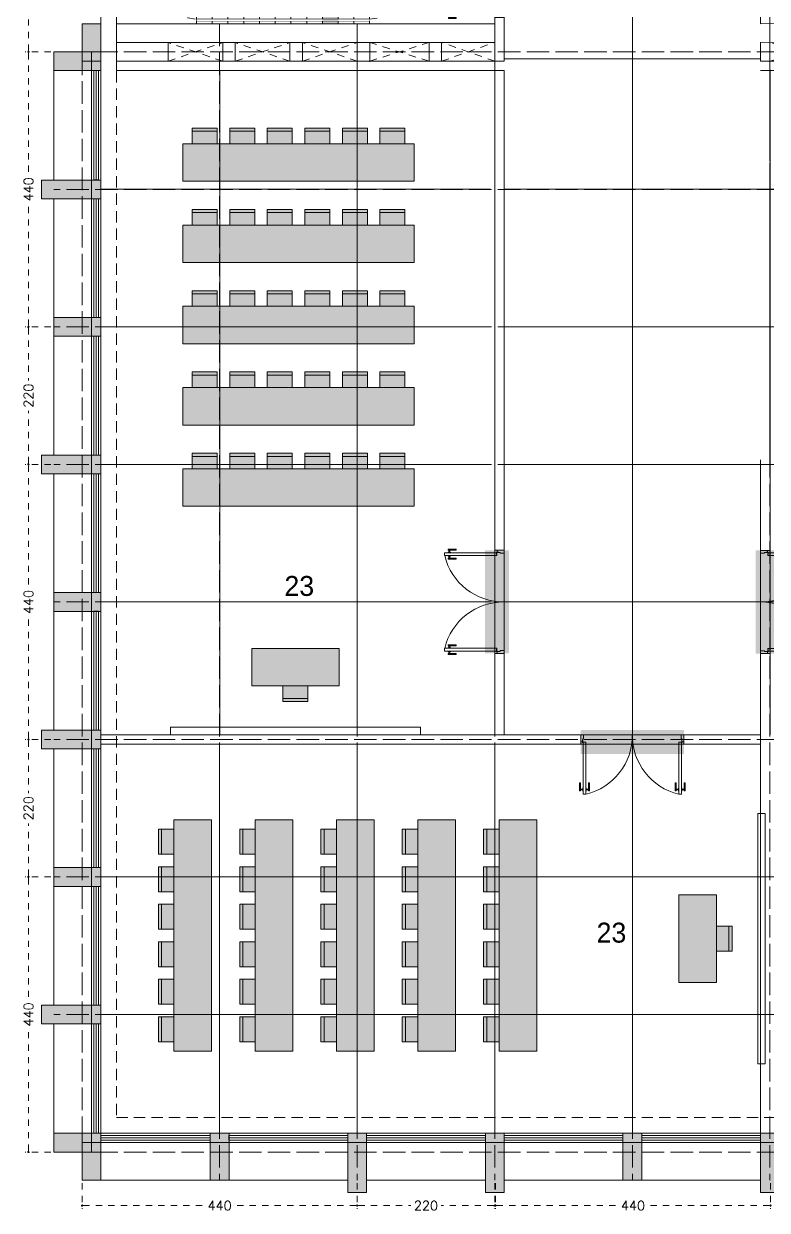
# Model space of a CAD drawing. Header units: metres. Extents: x -175 to 101, y -7 to 93.
# Drawn here: x -115.46 to -103.57, y 3.6 to 22.59 of the extents above; entities that cross this region are included whole.
import ezdxf

# ---------------------------------------------------------------- set-up
doc = ezdxf.new("R2010")
doc.units = ezdxf.units.M
doc.set_wipeout_variables(frame=1)
doc.linetypes.add('ACAD_ISO02W100', pattern=[15, 12, -3])
doc.linetypes.add('ST_PUNTOS2', pattern=[0.03175, 0, -0.03175])
for name, color, linetype, lineweight in [('DG_CARPINTERÍA', 251, 'Continuous', 9), ('DG_MOBILIARIO', 252, 'Continuous', 9), ('DG_MURO', 251, 'Continuous', 0), ('DG_SOMBREADO', 251, 'Continuous', 5), ('DG_TEXTO', 7, 'Continuous', 9), ('DG_VIDRIO', 253, 'Continuous', 9), ('I_BAJANTE', 250, 'Continuous', 9), ('I_ELECTRICIDAD', 32, 'Continuous', 9), ('I_INCENDIO', 12, 'Continuous', 15)]:
    doc.layers.add(name, color=color, linetype=linetype, lineweight=lineweight)
for name, color, linetype, lineweight, transparency in [('DG_COTAS', 250, 'Continuous', 5, 0.4), ('DG_DISCONTINUA', 252, 'ACAD_ISO02W100', 5, 0.6), ('DG_EJES', 253, 'ACAD_ISO02W100', 5, 0.7), ('DG_PROYECTADA', 253, 'ACAD_ISO02W100', 9, 0.4), ('DG_TRANSPARENTE', 251, 'Continuous', 9, 0.8)]:
    doc.layers.add(name, color=color, linetype=linetype, lineweight=lineweight, transparency=transparency)
doc.styles.add('st_Romans', font='romans.shx')
doc.dimstyles.new('st50cm', dxfattribs={"dimscale": 0.5, "dimtxt": 0.4, "dimasz": 0.04, "dimexe": 0.1, "dimexo": 0.1, "dimgap": 0.1, "dimtad": 0, "dimdec": 1, "dimlfac": 100, "dimzin": 9, "dimdsep": 46, "dimtxsty": 'st_Romans', "dimblk": 'STDAVIDCOTA', "dimcen": 0, "dimdle": 0.05, "dimclrd": 33, "dimclre": 33, "dimclrt": 256, "dimazin": 2, "dimtfac": 1, "dimtdec": 1, "dimtofl": 0, "dimtmove": 0, "dimatfit": 3, "dimldrblk": 'DOTBLANK', "dimfxl": 1, "dimtolj": 1, "dimtzin": 1, "dimlwd": 5, "dimlwe": 5, "dimarcsym": 0})

# ---------------------------------------------------------------- blocks, each defined once
blk = doc.blocks.new('SILLA SALON')
at = {"layer": 'DG_TRANSPARENTE', "linetype": 'Continuous', "true_color": 0xffffff, "transparency": 33554687}
h = blk.add_hatch(color=7, dxfattribs=at)
h.dxf.hatch_style = 1
h.paths.add_polyline_path([(-5178.271, 2835.676), (-5178.471, 2835.676), (-5178.471, 2835.276), (-5178.271, 2835.276)])
h.paths.add_polyline_path([(-5178.221, 2835.676), (-5178.271, 2835.676), (-5178.271, 2835.276), (-5178.221, 2835.276)])
at = {"layer": 'DG_MOBILIARIO'}
for p, q in [((-5178.471, 2835.676), (-5178.221, 2835.676)), ((-5178.271, 2835.276), (-5178.271, 2835.676)), ((-5178.221, 2835.676), (-5178.221, 2835.276)), ((-5178.221, 2835.276), (-5178.471, 2835.276))]:
    blk.add_line(p, q, dxfattribs=at)
blk = doc.blocks.new('30 al1')
at = {"layer": 'DG_TRANSPARENTE', "linetype": 'Continuous', "true_color": 0xffffff, "transparency": 33554687}
h = blk.add_hatch(color=7, dxfattribs=at)
h.dxf.hatch_style = 1
h.paths.add_polyline_path([(-5132.276, 2805.971), (-5132.876, 2805.971), (-5132.876, 2802.271), (-5132.276, 2802.271)])
h.paths.add_polyline_path([(-5130.976, 2805.971), (-5131.576, 2805.971), (-5131.576, 2802.271), (-5130.976, 2802.271)])
h.paths.add_polyline_path([(-5129.676, 2805.971), (-5130.276, 2805.971), (-5130.276, 2802.271), (-5129.676, 2802.271)])
h.paths.add_polyline_path([(-5128.376, 2805.971), (-5128.976, 2805.971), (-5128.976, 2802.271), (-5128.376, 2802.271)])
h.paths.add_polyline_path([(-5127.076, 2805.971), (-5127.676, 2805.971), (-5127.676, 2802.271), (-5127.076, 2802.271)])
h.paths.add_polyline_path([(-5124.202, 2804.771), (-5124.802, 2804.771), (-5124.802, 2803.371), (-5124.202, 2803.371)])
at = {"layer": 'DG_MOBILIARIO'}
for points in [[(-5132.276, 2805.971), (-5132.876, 2805.971), (-5132.876, 2802.271), (-5132.276, 2802.271)], [(-5130.976, 2805.971), (-5131.576, 2805.971), (-5131.576, 2802.271), (-5130.976, 2802.271)], [(-5129.676, 2805.971), (-5130.276, 2805.971), (-5130.276, 2802.271), (-5129.676, 2802.271)], [(-5128.376, 2805.971), (-5128.976, 2805.971), (-5128.976, 2802.271), (-5128.376, 2802.271)], [(-5127.076, 2805.971), (-5127.676, 2805.971), (-5127.676, 2802.271), (-5127.076, 2802.271)], [(-5123.421, 2806.071), (-5123.541, 2806.071), (-5123.541, 2802.071), (-5123.421, 2802.071)], [(-5124.802, 2803.371), (-5124.202, 2803.371), (-5124.202, 2804.771), (-5124.802, 2804.771)]]:
    blk.add_lwpolyline(points, close=True, dxfattribs=at)
at = {"layer": 'DG_MOBILIARIO', "rotation": 180}
for p in [(-10311.346, 5641.097), (-10310.046, 5641.097), (-10308.746, 5641.097), (-10307.446, 5641.097), (-10306.146, 5641.097), (-10311.346, 5640.497), (-10310.046, 5640.497), (-10308.746, 5640.497), (-10307.446, 5640.497), (-10306.146, 5640.497), (-10311.346, 5639.897), (-10310.046, 5639.897), (-10308.746, 5639.897), (-10307.446, 5639.897), (-10306.146, 5639.897), (-10311.346, 5639.297), (-10310.046, 5639.297), (-10308.746, 5639.297), (-10307.446, 5639.297), (-10306.146, 5639.297), (-10311.346, 5638.697), (-10310.046, 5638.697), (-10308.746, 5638.697), (-10307.446, 5638.697), (-10306.146, 5638.697), (-10311.346, 5638.097), (-10310.046, 5638.097), (-10308.746, 5638.097), (-10307.446, 5638.097), (-10306.146, 5638.097)]:
    blk.add_blockref('SILLA SALON', p, dxfattribs=at)
at = {"layer": 'DG_MOBILIARIO'}
blk.add_blockref('SILLA SALON', (54.269, -31.406), dxfattribs=at)
blk = doc.blocks.new('PILAR MARILDITA')
at = {"layer": 'DG_SOMBREADO', "transparency": 33554687}
h = blk.add_hatch(color=252, dxfattribs=at)
h.dxf.hatch_style = 1
h.paths.add_polyline_path([(-4788.306, 2918.811), (-4788.306, 2918.511), (-4789.106, 2918.511), (-4789.106, 2918.811)])
at = {"layer": 'DG_MURO'}
blk.add_lwpolyline([(-4788.306, 2918.511), (-4788.306, 2918.811), (-4789.106, 2918.811), (-4789.106, 2918.511)], close=True, dxfattribs=at)
blk = doc.blocks.new('PILARN UEVO')
at = {"layer": 'DG_SOMBREADO', "transparency": 33554534}
h = blk.add_hatch(color=252, dxfattribs=at)
h.dxf.hatch_style = 1
h.paths.add_polyline_path([(-5353.299, 2897.9), (-5353.599, 2897.9), (-5353.599, 2897.75), (-5353.299, 2897.75)])
at = {"layer": 'DG_MURO'}
blk.add_lwpolyline([(-5353.599, 2897.75), (-5353.299, 2897.75), (-5353.299, 2897.9), (-5353.599, 2897.9)], close=True, dxfattribs=at)
at = {"layer": 'DG_CARPINTERÍA', "linetype": 'Continuous', "rotation": 270}
blk.add_blockref('PILAR MARILDITA', (-8272.11, -1891.356), dxfattribs=at)
blk = doc.blocks.new('ejes marildita')
at = {"layer": 'DG_EJES', "ltscale": 0.03}
for p, q in [((-4563.893, 2991.528), (-4563.893, 2973.028)), ((-4559.493, 2991.528), (-4559.493, 2973.028)), ((-4557.293, 2991.528), (-4557.293, 2973.028)), ((-4552.893, 2991.528), (-4552.893, 2973.028)), ((-4550.693, 2991.528), (-4550.693, 2973.028)), ((-4546.293, 2991.528), (-4546.293, 2973.028)), ((-4545.843, 2991.078), (-4564.343, 2991.078)), ((-4545.843, 2986.678), (-4564.343, 2986.678)), ((-4545.843, 2984.478), (-4564.343, 2984.478)), ((-4545.843, 2980.078), (-4564.343, 2980.078)), ((-4545.843, 2977.878), (-4564.343, 2977.878)), ((-4545.843, 2973.478), (-4564.343, 2973.478))]:
    blk.add_line(p, q, dxfattribs=at)
at = {"layer": 'DG_EJES', "ltscale": 0.03, "transparency": 33554483}
for p, q in [((-4561.693, 2991.528), (-4561.693, 2973.028)), ((-4555.093, 2991.528), (-4555.093, 2973.028)), ((-4548.493, 2991.528), (-4548.493, 2973.028)), ((-4545.843, 2988.878), (-4564.343, 2988.878)), ((-4545.843, 2982.278), (-4564.343, 2982.278)), ((-4545.843, 2975.678), (-4564.343, 2975.678))]:
    blk.add_line(p, q, dxfattribs=at)
at = {"layer": 'DG_MURO', "xscale": -1, "rotation": 270}
for p in [(-7461.494, 8342.327), (-7461.494, 8337.927), (-7461.494, 8333.527), (-7461.494, 8329.127)]:
    blk.add_blockref('PILARN UEVO', p, dxfattribs=at)
at = {"layer": 'DG_MURO'}
for p, rotation in [((-1648.693, 8342.327), 90), ((-1648.693, 8337.927), 90), ((-1648.693, 8333.527), 90), ((-1648.693, 8329.127), 90), ((793.956, 75.878), 359.999999999846), ((796.156, 75.878), 359.999999999846), ((800.556, 75.878), 359.999999999846), ((802.756, 75.878), 359.999999999846)]:
    blk.add_blockref('PILARN UEVO', p, dxfattribs=dict(at, rotation=rotation))
blk = doc.blocks.new('PILAR FALSO')
at = {"layer": 'DG_SOMBREADO', "transparency": 33554534}
h = blk.add_hatch(color=252, dxfattribs=at)
h.dxf.hatch_style = 1
h.paths.add_polyline_path([(-5319.966, 2906.44), (-5320.116, 2906.44), (-5320.116, 2906.14), (-5319.966, 2906.14)])
at = {"layer": 'DG_SOMBREADO', "transparency": 33554610}
h = blk.add_hatch(color=252, dxfattribs=at)
h.dxf.hatch_style = 1
h.paths.add_polyline_path([(-5319.366, 2906.14), (-5319.366, 2906.44), (-5319.966, 2906.44), (-5319.966, 2906.14)])
at = {"layer": 'DG_MURO'}
for points in [[(-5319.966, 2906.44), (-5319.966, 2906.14), (-5320.116, 2906.14), (-5320.116, 2906.44)], [(-5319.366, 2906.44), (-5319.366, 2906.14), (-5319.966, 2906.14), (-5319.966, 2906.44)]]:
    blk.add_lwpolyline(points, close=True, dxfattribs=at)
blk = doc.blocks.new('vent marildita')
at = {"layer": 'DG_SOMBREADO'}
blk.add_line((-4564.343, 2986.828), (-4564.343, 2988.728), dxfattribs=at)
blk.add_lwpolyline([(-4563.631, 2986.828), (-4563.631, 2988.728), (-4563.706, 2988.728), (-4563.706, 2986.828)], close=True, dxfattribs=at)
at = {"layer": 'DG_TRANSPARENTE'}
for p, q in [((-4563.743, 2988.728), (-4563.743, 2986.828)), ((-4563.593, 2986.828), (-4563.593, 2988.728))]:
    blk.add_line(p, q, dxfattribs=at)
at = {"layer": 'DG_VIDRIO'}
blk.add_line((-4563.668, 2986.828), (-4563.668, 2988.728), dxfattribs=at)
blk = doc.blocks.new('ven1 marildita')
at = {"layer": 'DG_SOMBREADO'}
blk.add_line((-4566.098, 2973.778), (-4566.098, 2975.528), dxfattribs=at)
blk.add_lwpolyline([(-4565.385, 2973.778), (-4565.385, 2975.528), (-4565.46, 2975.528), (-4565.46, 2973.778)], close=True, dxfattribs=at)
at = {"layer": 'DG_TRANSPARENTE'}
for p, q in [((-4565.498, 2975.528), (-4565.498, 2973.778)), ((-4565.348, 2973.778), (-4565.348, 2975.528))]:
    blk.add_line(p, q, dxfattribs=at)
at = {"layer": 'DG_VIDRIO'}
blk.add_line((-4565.423, 2973.778), (-4565.423, 2975.528), dxfattribs=at)
blk = doc.blocks.new('PUERTA DOBLE')
at = {"layer": 'DG_SOMBREADO', "true_color": 0xffffff, "transparency": 33554687}
h = blk.add_hatch(color=7, dxfattribs=at)
h.dxf.hatch_style = 1
h.paths.add_polyline_path([(-5174.482, 2829.768), (-5174.482, 2828.118), (-5174.097, 2828.118), (-5174.097, 2829.768)])
at = {"layer": 'DG_MOBILIARIO'}
for p, q in [((-5175.058, 2829.735), (-5175.058, 2829.771)), ((-5175.058, 2829.68), (-5175.058, 2829.644)), ((-5175.043, 2829.735), (-5175.043, 2829.771)), ((-5175.043, 2829.68), (-5175.043, 2829.644)), ((-5174.175, 2829.768), (-5174.325, 2829.768)), ((-5175.058, 2828.206), (-5175.058, 2828.242)), ((-5175.058, 2828.151), (-5175.058, 2828.115)), ((-5175.043, 2828.206), (-5175.043, 2828.242)), ((-5175.043, 2828.151), (-5175.043, 2828.115)), ((-5174.175, 2828.118), (-5174.325, 2828.118))]:
    blk.add_line(p, q, dxfattribs=at)
for points in [[(-5175.128, 2829.73), (-5175.128, 2829.685), (-5174.293, 2829.685), (-5174.293, 2829.73)], [(-5175.076, 2829.73), (-5175.026, 2829.73), (-5175.026, 2829.735), (-5175.076, 2829.735)], [(-5175.076, 2829.685), (-5175.026, 2829.685), (-5175.026, 2829.68), (-5175.076, 2829.68)], [(-5175.07, 2829.771), (-5174.943, 2829.771), (-5174.943, 2829.786), (-5175.07, 2829.786)], [(-5174.293, 2829.7), (-5174.293, 2829.73), (-5174.295, 2829.73), (-5174.295, 2829.7)], [(-5174.241, 2829.735), (-5174.288, 2829.735), (-5174.288, 2829.768), (-5174.175, 2829.768), (-5174.175, 2829.723), (-5174.241, 2829.723)], [(-5174.288, 2829.737), (-5174.258, 2829.737), (-5174.258, 2829.735), (-5174.288, 2829.735)], [(-5175.07, 2829.644), (-5174.943, 2829.644), (-5174.943, 2829.629), (-5175.07, 2829.629)], [(-5175.128, 2828.156), (-5175.128, 2828.201), (-5174.293, 2828.201), (-5174.293, 2828.156)], [(-5175.076, 2828.201), (-5175.026, 2828.201), (-5175.026, 2828.206), (-5175.076, 2828.206)], [(-5175.076, 2828.156), (-5175.026, 2828.156), (-5175.026, 2828.151), (-5175.076, 2828.151)], [(-5175.07, 2828.242), (-5174.943, 2828.242), (-5174.943, 2828.257), (-5175.07, 2828.257)], [(-5174.293, 2828.186), (-5174.293, 2828.156), (-5174.295, 2828.156), (-5174.295, 2828.186)], [(-5174.241, 2828.151), (-5174.288, 2828.151), (-5174.288, 2828.118), (-5174.175, 2828.118), (-5174.175, 2828.163), (-5174.241, 2828.163)], [(-5174.288, 2828.149), (-5174.258, 2828.149), (-5174.258, 2828.151), (-5174.288, 2828.151)], [(-5175.07, 2828.115), (-5174.943, 2828.115), (-5174.943, 2828.1), (-5175.07, 2828.1)]]:
    blk.add_lwpolyline(points, close=True, dxfattribs=at)
for centre in [(-5174.292, 2829.734), (-5174.292, 2828.152)]:
    blk.add_circle(centre, 0.006, dxfattribs=at)
for centre, start, end in [((-5174.186, 2829.909), 193.4102, 270.6493), ((-5174.186, 2827.976), 89.3507, 166.5898)]:
    blk.add_arc(centre, 0.966, start, end, dxfattribs=at)
blk = doc.blocks.new('STDAVIDCOTA')
at = {"color": 7}
blk.add_circle((0, 0), 0.5, dxfattribs=at)
blk = doc.blocks.new('*D192')
at = {"layer": 'Defpoints', "color": 0, "linetype": 'Continuous', "transparency": 16777216}
for p in [(-4970.831, 2820.882), (-4970.424, 2820.882), (-4970.424, 2816.592)]:
    blk.add_point(p, dxfattribs=at)
at = {"layer": 'DG_COTAS', "color": 33, "linetype": 'ST_PUNTOS2', "lineweight": 5, "transparency": 16777216}
for p, q in [((-4970.474, 2820.882), (-4970.881, 2820.882)), ((-4970.831, 2820.862), (-4970.831, 2818.98)), ((-4970.831, 2816.612), (-4970.831, 2818.494)), ((-4970.474, 2816.592), (-4970.881, 2816.592))]:
    blk.add_line(p, q, dxfattribs=at)
at = {"layer": 'DG_COTAS', "color": 33, "linetype": 'Continuous', "lineweight": 5, "transparency": 16777216, "xscale": 0.02, "yscale": 0.02, "zscale": 0.02}
for p, rotation in [((-4970.831, 2820.882), 90), ((-4970.831, 2816.592), 270)]:
    blk.add_blockref('STDAVIDCOTA', p, dxfattribs=dict(at, rotation=rotation))
at = {"layer": 'DG_COTAS', "linetype": 'Continuous', "transparency": 16777216, "insert": (-4970.831, 2818.737), "char_height": 0.15, "attachment_point": 5, "rotation": 90, "style": 'st_Romans'}
blk.add_mtext('\\A1;430', dxfattribs=at)
blk = doc.blocks.new('_DotBlank')
at = {"color": 0, "lineweight": -2}
blk.add_line((-0.5, 0), (-1, 0), dxfattribs=at)
blk.add_circle((0, 0), 0.5, dxfattribs=at)
blk = doc.blocks.new('*D193')
at = {"layer": 'Defpoints', "color": 0, "linetype": 'Continuous', "transparency": 16777216}
for p in [(-4970.831, 2803.392), (-4970.424, 2803.392), (-4970.424, 2798.992)]:
    blk.add_point(p, dxfattribs=at)
at = {"layer": 'DG_COTAS', "color": 33, "linetype": 'ST_PUNTOS2', "lineweight": 5, "transparency": 16777216}
for p, q in [((-4970.474, 2803.392), (-4970.881, 2803.392)), ((-4970.831, 2803.372), (-4970.831, 2801.435)), ((-4970.831, 2799.012), (-4970.831, 2800.949)), ((-4970.474, 2798.992), (-4970.881, 2798.992))]:
    blk.add_line(p, q, dxfattribs=at)
at = {"layer": 'DG_COTAS', "color": 33, "linetype": 'Continuous', "lineweight": 5, "transparency": 16777216, "xscale": 0.02, "yscale": 0.02, "zscale": 0.02}
for p, rotation in [((-4970.831, 2803.392), 90), ((-4970.831, 2798.992), 270)]:
    blk.add_blockref('STDAVIDCOTA', p, dxfattribs=dict(at, rotation=rotation))
at = {"layer": 'DG_COTAS', "linetype": 'Continuous', "transparency": 16777216, "insert": (-4970.831, 2801.192), "char_height": 0.15, "attachment_point": 5, "rotation": 90, "style": 'st_Romans'}
blk.add_mtext('\\A1;440', dxfattribs=at)
blk = doc.blocks.new('*D194')
at = {"layer": 'Defpoints', "color": 0, "linetype": 'Continuous', "transparency": 16777216}
for p in [(-4970.831, 2805.592), (-4970.424, 2805.592), (-4970.424, 2803.392)]:
    blk.add_point(p, dxfattribs=at)
at = {"layer": 'DG_COTAS', "color": 33, "linetype": 'ST_PUNTOS2', "lineweight": 5, "transparency": 16777216}
for p, q in [((-4970.474, 2805.592), (-4970.881, 2805.592)), ((-4970.831, 2805.572), (-4970.831, 2804.735)), ((-4970.831, 2803.412), (-4970.831, 2804.249)), ((-4970.474, 2803.392), (-4970.881, 2803.392))]:
    blk.add_line(p, q, dxfattribs=at)
at = {"layer": 'DG_COTAS', "color": 33, "linetype": 'Continuous', "lineweight": 5, "transparency": 16777216, "xscale": 0.02, "yscale": 0.02, "zscale": 0.02}
for p, rotation in [((-4970.831, 2805.592), 90), ((-4970.831, 2803.392), 270)]:
    blk.add_blockref('STDAVIDCOTA', p, dxfattribs=dict(at, rotation=rotation))
at = {"layer": 'DG_COTAS', "linetype": 'Continuous', "transparency": 16777216, "insert": (-4970.831, 2804.492), "char_height": 0.15, "attachment_point": 5, "rotation": 90, "style": 'st_Romans'}
blk.add_mtext('\\A1;220', dxfattribs=at)
blk = doc.blocks.new('*D195')
at = {"layer": 'Defpoints', "color": 0, "linetype": 'Continuous', "transparency": 16777216}
for p in [(-4970.831, 2809.992), (-4970.424, 2809.992), (-4970.424, 2805.592)]:
    blk.add_point(p, dxfattribs=at)
at = {"layer": 'DG_COTAS', "color": 33, "linetype": 'ST_PUNTOS2', "lineweight": 5, "transparency": 16777216}
for p, q in [((-4970.474, 2809.992), (-4970.881, 2809.992)), ((-4970.831, 2809.972), (-4970.831, 2808.035)), ((-4970.831, 2805.612), (-4970.831, 2807.549)), ((-4970.474, 2805.592), (-4970.881, 2805.592))]:
    blk.add_line(p, q, dxfattribs=at)
at = {"layer": 'DG_COTAS', "color": 33, "linetype": 'Continuous', "lineweight": 5, "transparency": 16777216, "xscale": 0.02, "yscale": 0.02, "zscale": 0.02}
for p, rotation in [((-4970.831, 2809.992), 90), ((-4970.831, 2805.592), 270)]:
    blk.add_blockref('STDAVIDCOTA', p, dxfattribs=dict(at, rotation=rotation))
at = {"layer": 'DG_COTAS', "linetype": 'Continuous', "transparency": 16777216, "insert": (-4970.831, 2807.792), "char_height": 0.15, "attachment_point": 5, "rotation": 90, "style": 'st_Romans'}
blk.add_mtext('\\A1;440', dxfattribs=at)
blk = doc.blocks.new('*D196')
at = {"layer": 'Defpoints', "color": 0, "linetype": 'Continuous', "transparency": 16777216}
for p in [(-4970.831, 2812.192), (-4970.424, 2812.192), (-4970.424, 2809.992)]:
    blk.add_point(p, dxfattribs=at)
at = {"layer": 'DG_COTAS', "color": 33, "linetype": 'ST_PUNTOS2', "lineweight": 5, "transparency": 16777216}
for p, q in [((-4970.474, 2812.192), (-4970.881, 2812.192)), ((-4970.831, 2812.172), (-4970.831, 2811.335)), ((-4970.831, 2810.012), (-4970.831, 2810.849)), ((-4970.474, 2809.992), (-4970.881, 2809.992))]:
    blk.add_line(p, q, dxfattribs=at)
at = {"layer": 'DG_COTAS', "color": 33, "linetype": 'Continuous', "lineweight": 5, "transparency": 16777216, "xscale": 0.02, "yscale": 0.02, "zscale": 0.02}
for p, rotation in [((-4970.831, 2812.192), 90), ((-4970.831, 2809.992), 270)]:
    blk.add_blockref('STDAVIDCOTA', p, dxfattribs=dict(at, rotation=rotation))
at = {"layer": 'DG_COTAS', "linetype": 'Continuous', "transparency": 16777216, "insert": (-4970.831, 2811.092), "char_height": 0.15, "attachment_point": 5, "rotation": 90, "style": 'st_Romans'}
blk.add_mtext('\\A1;220', dxfattribs=at)
blk = doc.blocks.new('*D197')
at = {"layer": 'Defpoints', "color": 0, "linetype": 'Continuous', "transparency": 16777216}
for p in [(-4970.831, 2816.592), (-4970.424, 2816.592), (-4970.424, 2812.192)]:
    blk.add_point(p, dxfattribs=at)
at = {"layer": 'DG_COTAS', "color": 33, "linetype": 'ST_PUNTOS2', "lineweight": 5, "transparency": 16777216}
for p, q in [((-4970.474, 2816.592), (-4970.881, 2816.592)), ((-4970.831, 2816.572), (-4970.831, 2814.635)), ((-4970.831, 2812.212), (-4970.831, 2814.149)), ((-4970.474, 2812.192), (-4970.881, 2812.192))]:
    blk.add_line(p, q, dxfattribs=at)
at = {"layer": 'DG_COTAS', "color": 33, "linetype": 'Continuous', "lineweight": 5, "transparency": 16777216, "xscale": 0.02, "yscale": 0.02, "zscale": 0.02}
for p, rotation in [((-4970.831, 2816.592), 90), ((-4970.831, 2812.192), 270)]:
    blk.add_blockref('STDAVIDCOTA', p, dxfattribs=dict(at, rotation=rotation))
at = {"layer": 'DG_COTAS', "linetype": 'Continuous', "transparency": 16777216, "insert": (-4970.831, 2814.392), "char_height": 0.15, "attachment_point": 5, "rotation": 90, "style": 'st_Romans'}
blk.add_mtext('\\A1;440', dxfattribs=at)
blk = doc.blocks.new('*D201')
at = {"layer": 'Defpoints', "color": 0, "linetype": 'Continuous', "transparency": 16777216}
for p in [(-4969.974, 2798.542), (-4965.574, 2798.542), (-4965.574, 2798.135)]:
    blk.add_point(p, dxfattribs=at)
at = {"layer": 'DG_COTAS', "color": 33, "linetype": 'ST_PUNTOS2', "lineweight": 5, "transparency": 16777216}
for p, q in [((-4969.974, 2798.492), (-4969.974, 2798.085)), ((-4965.574, 2798.492), (-4965.574, 2798.085)), ((-4969.954, 2798.135), (-4968.017, 2798.135)), ((-4965.594, 2798.135), (-4967.531, 2798.135))]:
    blk.add_line(p, q, dxfattribs=at)
at = {"layer": 'DG_COTAS', "color": 33, "linetype": 'Continuous', "lineweight": 5, "transparency": 16777216, "xscale": 0.02, "yscale": 0.02, "zscale": 0.02, "rotation": 180}
blk.add_blockref('STDAVIDCOTA', (-4969.974, 2798.135), dxfattribs=at)
at = {"layer": 'DG_COTAS', "color": 33, "linetype": 'Continuous', "lineweight": 5, "transparency": 16777216, "xscale": 0.02, "yscale": 0.02, "zscale": 0.02}
blk.add_blockref('STDAVIDCOTA', (-4965.574, 2798.135), dxfattribs=at)
at = {"layer": 'DG_COTAS', "linetype": 'Continuous', "transparency": 16777216, "insert": (-4967.774, 2798.135), "char_height": 0.15, "attachment_point": 5, "style": 'st_Romans'}
blk.add_mtext('\\A1;440', dxfattribs=at)
blk = doc.blocks.new('*D202')
at = {"layer": 'Defpoints', "color": 0, "linetype": 'Continuous', "transparency": 16777216}
for p in [(-4965.574, 2798.542), (-4963.374, 2798.542), (-4963.374, 2798.135)]:
    blk.add_point(p, dxfattribs=at)
at = {"layer": 'DG_COTAS', "color": 33, "linetype": 'ST_PUNTOS2', "lineweight": 5, "transparency": 16777216}
for p, q in [((-4965.574, 2798.492), (-4965.574, 2798.085)), ((-4963.374, 2798.492), (-4963.374, 2798.085)), ((-4965.554, 2798.135), (-4964.717, 2798.135)), ((-4963.394, 2798.135), (-4964.231, 2798.135))]:
    blk.add_line(p, q, dxfattribs=at)
at = {"layer": 'DG_COTAS', "color": 33, "linetype": 'Continuous', "lineweight": 5, "transparency": 16777216, "xscale": 0.02, "yscale": 0.02, "zscale": 0.02, "rotation": 180}
blk.add_blockref('STDAVIDCOTA', (-4965.574, 2798.135), dxfattribs=at)
at = {"layer": 'DG_COTAS', "color": 33, "linetype": 'Continuous', "lineweight": 5, "transparency": 16777216, "xscale": 0.02, "yscale": 0.02, "zscale": 0.02}
blk.add_blockref('STDAVIDCOTA', (-4963.374, 2798.135), dxfattribs=at)
at = {"layer": 'DG_COTAS', "linetype": 'Continuous', "transparency": 16777216, "insert": (-4964.474, 2798.135), "char_height": 0.15, "attachment_point": 5, "style": 'st_Romans'}
blk.add_mtext('\\A1;220', dxfattribs=at)
blk = doc.blocks.new('*D200')
at = {"layer": 'Defpoints', "color": 0, "linetype": 'Continuous', "transparency": 16777216}
for p in [(-4963.364, 2798.542), (-4958.964, 2798.542), (-4958.964, 2798.135)]:
    blk.add_point(p, dxfattribs=at)
at = {"layer": 'DG_COTAS', "color": 33, "linetype": 'ST_PUNTOS2', "lineweight": 5, "transparency": 16777216}
for p, q in [((-4963.364, 2798.492), (-4963.364, 2798.085)), ((-4958.964, 2798.492), (-4958.964, 2798.085)), ((-4963.344, 2798.135), (-4961.407, 2798.135)), ((-4958.984, 2798.135), (-4960.921, 2798.135))]:
    blk.add_line(p, q, dxfattribs=at)
at = {"layer": 'DG_COTAS', "color": 33, "linetype": 'Continuous', "lineweight": 5, "transparency": 16777216, "xscale": 0.02, "yscale": 0.02, "zscale": 0.02, "rotation": 180}
blk.add_blockref('STDAVIDCOTA', (-4963.364, 2798.135), dxfattribs=at)
at = {"layer": 'DG_COTAS', "color": 33, "linetype": 'Continuous', "lineweight": 5, "transparency": 16777216, "xscale": 0.02, "yscale": 0.02, "zscale": 0.02}
blk.add_blockref('STDAVIDCOTA', (-4958.964, 2798.135), dxfattribs=at)
at = {"layer": 'DG_COTAS', "linetype": 'Continuous', "transparency": 16777216, "insert": (-4961.164, 2798.135), "char_height": 0.15, "attachment_point": 5, "style": 'st_Romans'}
blk.add_mtext('\\A1;440', dxfattribs=at)
blk = doc.blocks.new('PUERTA')
at = {"layer": 'DG_SOMBREADO', "true_color": 0xffffff, "transparency": 33554687}
h = blk.add_hatch(color=7, dxfattribs=at)
h.dxf.hatch_style = 1
h.paths.add_polyline_path([(-771.302, 2180.363), (-772.202, 2180.363), (-772.202, 2180.189), (-771.302, 2180.189)])
at = {"layer": 'DG_CARPINTERÍA', "linetype": 'Continuous', "transparency": 33554508}
blk.add_line((-772.202, 2180.314), (-771.302, 2180.314), dxfattribs=at)
at = {"layer": 'DG_MOBILIARIO'}
for p, q in [((-772.169, 2181.082), (-772.205, 2181.082)), ((-772.169, 2181.067), (-772.205, 2181.067)), ((-772.114, 2181.082), (-772.078, 2181.082)), ((-772.114, 2181.067), (-772.078, 2181.067)), ((-772.202, 2180.202), (-772.202, 2180.352)), ((-771.302, 2180.202), (-771.302, 2180.352))]:
    blk.add_line(p, q, dxfattribs=at)
for points in [[(-772.205, 2181.094), (-772.205, 2180.967), (-772.22, 2180.967), (-772.22, 2181.094)], [(-772.164, 2181.1), (-772.164, 2181.05), (-772.169, 2181.05), (-772.169, 2181.1)], [(-772.164, 2181.152), (-772.119, 2181.152), (-772.119, 2180.32), (-772.164, 2180.32)], [(-772.119, 2181.1), (-772.119, 2181.05), (-772.114, 2181.05), (-772.114, 2181.1)], [(-772.078, 2181.094), (-772.078, 2180.967), (-772.063, 2180.967), (-772.063, 2181.094)], [(-772.169, 2180.267), (-772.169, 2180.314), (-772.202, 2180.314), (-772.202, 2180.202), (-772.157, 2180.202), (-772.157, 2180.267)], [(-772.171, 2180.314), (-772.171, 2180.284), (-772.169, 2180.284), (-772.169, 2180.314)], [(-772.134, 2180.32), (-772.164, 2180.32), (-772.164, 2180.322), (-772.134, 2180.322)], [(-771.335, 2180.267), (-771.335, 2180.314), (-771.302, 2180.314), (-771.302, 2180.202), (-771.347, 2180.202), (-771.347, 2180.267)]]:
    blk.add_lwpolyline(points, close=True, dxfattribs=at)
blk.add_circle((-772.168, 2180.319), 0.006, dxfattribs=at)
blk.add_arc((-772.168, 2180.319), 0.833, 359.7006, 86.6034, dxfattribs=at)
blk = doc.blocks.new('alumbrado emerg')
at = {"layer": 'I_INCENDIO', "linetype": 'Continuous'}
blk.add_line((-4485.865, 2768.52), (-4483.804, 2769.542), dxfattribs=at)
blk.add_lwpolyline([(-4485.865, 2769.542), (-4483.804, 2769.542), (-4483.804, 2768.52), (-4485.865, 2768.52)], close=True, dxfattribs=at)
blk = doc.blocks.new('lum 1')
at = {"layer": 'I_ELECTRICIDAD'}
for p, q in [((1951.407, 1556.534), (1951.557, 1556.684)), ((1951.557, 1556.534), (1951.407, 1556.684))]:
    blk.add_line(p, q, dxfattribs=at)
blk.add_lwpolyline([(1951.407, 1556.534), (1951.557, 1556.534), (1951.557, 1556.684), (1951.407, 1556.684)], close=True, dxfattribs=at)
blk = doc.blocks.new('bloque com marildita')
at = {"linetype": 'Continuous'}
blk.add_line((-4930.436, 2860.941), (-4930.436, 2859.99), dxfattribs=at)
at = {"layer": 'DG_CARPINTERÍA', "linetype": 'Continuous'}
for p, q in [((-4928.905, 2858.086), (-4928.905, 2861.476)), ((-4928.905, 2861.431), (-4926.137, 2861.431)), ((-4928.905, 2861.404), (-4926.137, 2861.404)), ((-4928.653, 2859.803), (-4928.653, 2861.476)), ((-4928.402, 2859.803), (-4928.402, 2861.476)), ((-4928.15, 2859.803), (-4928.15, 2861.476)), ((-4927.898, 2859.803), (-4927.898, 2861.476)), ((-4927.647, 2859.803), (-4927.647, 2861.476)), ((-4927.395, 2859.803), (-4927.395, 2861.476)), ((-4927.143, 2859.803), (-4927.143, 2861.476)), ((-4926.892, 2859.803), (-4926.892, 2861.476)), ((-4926.64, 2859.803), (-4926.64, 2861.476)), ((-4926.388, 2859.803), (-4926.388, 2861.476)), ((-4926.137, 2859.803), (-4926.137, 2861.476)), ((-4928.905, 2859.875), (-4926.137, 2859.875)), ((-4928.905, 2859.848), (-4926.137, 2859.848)), ((-4928.878, 2859.848), (-4928.878, 2859.659)), ((-4926.137, 2859.875), (-4926.11, 2859.875)), ((-4926.11, 2859.875), (-4926.11, 2859.632)), ((-4928.878, 2859.803), (-4926.137, 2859.803)), ((-4928.878, 2859.704), (-4926.137, 2859.704)), ((-4928.878, 2859.659), (-4926.137, 2859.659)), ((-4928.653, 2858.086), (-4928.653, 2859.704)), ((-4928.402, 2858.086), (-4928.402, 2859.704)), ((-4928.15, 2858.086), (-4928.15, 2859.704)), ((-4927.898, 2858.086), (-4927.898, 2859.704)), ((-4927.647, 2858.086), (-4927.647, 2859.704)), ((-4927.395, 2858.086), (-4927.395, 2859.704)), ((-4927.143, 2858.086), (-4927.143, 2859.704)), ((-4926.892, 2858.086), (-4926.892, 2859.704)), ((-4926.64, 2858.086), (-4926.64, 2859.704)), ((-4926.388, 2858.086), (-4926.388, 2859.704)), ((-4926.137, 2859.704), (-4926.137, 2859.803)), ((-4926.137, 2859.704), (-4926.137, 2859.803)), ((-4926.137, 2858.086), (-4926.137, 2859.704)), ((-4928.905, 2859.632), (-4926.137, 2859.632)), ((-4926.11, 2859.632), (-4926.137, 2859.632)), ((-4928.905, 2858.158), (-4926.137, 2858.158)), ((-4928.905, 2858.131), (-4926.137, 2858.131))]:
    blk.add_line(p, q, dxfattribs=at)
for points in [[(-4917.876, 2859.891), (-4917.726, 2859.891), (-4917.726, 2861.366), (-4917.876, 2861.366)], [(-4917.876, 2859.621), (-4917.726, 2859.621), (-4917.726, 2858.206), (-4917.876, 2858.206)]]:
    blk.add_lwpolyline(points, close=True, dxfattribs=at)
at = {"layer": 'DG_DISCONTINUA', "ltscale": 0.01, "transparency": 33554483}
for p, q in [((-4929.361, 2862.076), (-4928.486, 2861.776)), ((-4928.486, 2862.076), (-4929.361, 2861.776)), ((-4928.286, 2862.076), (-4927.411, 2861.776)), ((-4927.411, 2862.076), (-4928.286, 2861.776)), ((-4927.211, 2862.076), (-4926.336, 2861.776)), ((-4926.336, 2862.076), (-4927.211, 2861.776)), ((-4926.136, 2862.076), (-4925.261, 2861.776)), ((-4925.261, 2862.076), (-4926.136, 2861.776)), ((-4925.061, 2862.076), (-4924.186, 2861.776)), ((-4924.186, 2862.076), (-4925.061, 2861.776)), ((-4919.736, 2861.776), (-4918.736, 2862.076)), ((-4918.736, 2861.776), (-4919.736, 2862.076)), ((-4918.536, 2861.776), (-4917.536, 2862.076)), ((-4917.536, 2861.776), (-4918.536, 2862.076)), ((-4924.706, 2860.976), (-4924.136, 2861.476)), ((-4924.184, 2860.976), (-4924.706, 2861.476)), ((-4924.706, 2859.336), (-4924.136, 2860.826)), ((-4924.184, 2859.336), (-4924.706, 2860.826)), ((-4929.361, 2857.486), (-4928.486, 2857.786)), ((-4928.486, 2857.486), (-4929.361, 2857.786)), ((-4928.286, 2857.486), (-4927.411, 2857.786)), ((-4927.411, 2857.486), (-4928.286, 2857.786)), ((-4927.211, 2857.486), (-4926.336, 2857.786)), ((-4926.336, 2857.486), (-4927.211, 2857.786)), ((-4926.136, 2857.486), (-4925.186, 2857.786)), ((-4925.186, 2857.486), (-4926.136, 2857.786)), ((-4924.986, 2857.486), (-4924.136, 2857.786)), ((-4924.136, 2857.486), (-4924.986, 2857.786)), ((-4919.736, 2857.486), (-4918.736, 2857.786)), ((-4918.736, 2857.486), (-4919.736, 2857.786)), ((-4918.536, 2857.486), (-4917.536, 2857.786)), ((-4917.536, 2857.486), (-4918.536, 2857.786))]:
    blk.add_line(p, q, dxfattribs=at)
at = {"layer": 'DG_DISCONTINUA', "ltscale": 0.01}
for p, q in [((-4930.186, 2859.941), (-4930.186, 2859.61)), ((-4924.856, 2859.941), (-4924.856, 2859.61)), ((-4926.892, 2858.98), (-4927.143, 2859.137)), ((-4926.892, 2858.98), (-4927.143, 2858.824))]:
    blk.add_line(p, q, dxfattribs=at)
blk.add_lwpolyline([(-4926.137, 2860.549), (-4929.547, 2860.549), (-4929.547, 2858.98), (-4926.892, 2858.98)], dxfattribs=at)
at = {"layer": 'DG_MURO'}
for p, q in [((-4930.436, 2857.336), (-4930.436, 2862.226)), ((-4930.186, 2857.336), (-4930.186, 2862.226)), ((-4923.986, 2862.226), (-4930.186, 2862.226)), ((-4917.386, 2862.226), (-4919.886, 2862.226)), ((-4923.986, 2862.076), (-4930.186, 2862.076)), ((-4924.136, 2862.076), (-4924.136, 2861.476)), ((-4923.986, 2862.076), (-4923.986, 2861.476)), ((-4919.886, 2858.086), (-4919.886, 2862.076)), ((-4917.386, 2862.076), (-4919.886, 2862.076)), ((-4919.736, 2858.086), (-4919.736, 2862.076)), ((-4917.536, 2862.086), (-4917.536, 2861.776)), ((-4917.386, 2862.086), (-4917.386, 2861.776)), ((-4930.186, 2861.776), (-4924.136, 2861.776)), ((-4919.736, 2861.776), (-4917.686, 2861.776)), ((-4917.686, 2861.776), (-4917.686, 2857.796)), ((-4917.386, 2861.776), (-4917.386, 2857.796)), ((-4930.186, 2861.476), (-4924.136, 2861.476)), ((-4924.856, 2861.476), (-4924.856, 2859.336)), ((-4924.706, 2861.476), (-4924.706, 2859.336)), ((-4919.736, 2861.476), (-4917.686, 2861.476)), ((-4924.136, 2860.976), (-4924.706, 2860.976)), ((-4924.136, 2860.826), (-4924.706, 2860.826)), ((-4924.136, 2860.976), (-4924.136, 2857.486)), ((-4923.986, 2860.976), (-4923.986, 2857.486)), ((-4919.736, 2859.781), (-4917.682, 2859.781)), ((-4919.736, 2859.731), (-4917.682, 2859.731)), ((-4924.136, 2859.336), (-4924.856, 2859.336)), ((-4924.136, 2859.186), (-4924.856, 2859.186)), ((-4930.186, 2858.086), (-4924.136, 2858.086)), ((-4919.887, 2858.086), (-4917.687, 2858.096)), ((-4930.186, 2857.786), (-4924.136, 2857.786)), ((-4919.885, 2857.786), (-4917.685, 2857.796)), ((-4919.885, 2857.486), (-4919.885, 2857.786)), ((-4919.735, 2857.486), (-4919.735, 2857.786)), ((-4917.536, 2857.486), (-4917.536, 2857.796)), ((-4917.386, 2857.486), (-4917.386, 2857.796)), ((-4923.986, 2857.486), (-4930.186, 2857.486)), ((-4917.386, 2857.486), (-4919.885, 2857.486)), ((-4923.986, 2857.336), (-4930.186, 2857.336)), ((-4917.386, 2857.336), (-4919.885, 2857.336))]:
    blk.add_line(p, q, dxfattribs=at)
at = {"layer": 'DG_MURO', "transparency": 33554508}
for p, q in [((-4924.136, 2861.476), (-4924.136, 2860.976)), ((-4923.986, 2861.476), (-4923.986, 2860.976))]:
    blk.add_line(p, q, dxfattribs=at)
at = {"layer": 'DG_TRANSPARENTE', "linetype": 'Continuous'}
for p, q in [((-4929.361, 2862.076), (-4929.361, 2861.776)), ((-4928.486, 2862.076), (-4928.486, 2861.776)), ((-4928.286, 2862.076), (-4928.286, 2861.776)), ((-4927.411, 2862.076), (-4927.411, 2861.776)), ((-4927.211, 2862.076), (-4927.211, 2861.776)), ((-4926.336, 2862.076), (-4926.336, 2861.776)), ((-4926.136, 2862.076), (-4926.136, 2861.776)), ((-4925.261, 2862.076), (-4925.261, 2861.776)), ((-4925.061, 2862.076), (-4925.061, 2861.776)), ((-4918.736, 2862.076), (-4918.736, 2861.776)), ((-4918.536, 2862.076), (-4918.536, 2861.776)), ((-4929.361, 2857.486), (-4929.361, 2857.786)), ((-4928.486, 2857.786), (-4928.486, 2857.486)), ((-4928.286, 2857.786), (-4928.286, 2857.486)), ((-4927.411, 2857.786), (-4927.411, 2857.486)), ((-4927.211, 2857.786), (-4927.211, 2857.486)), ((-4926.336, 2857.775), (-4926.336, 2857.475)), ((-4926.136, 2857.775), (-4926.136, 2857.475)), ((-4925.186, 2857.786), (-4925.186, 2857.486)), ((-4924.986, 2857.786), (-4924.986, 2857.486)), ((-4918.736, 2857.786), (-4918.736, 2857.486)), ((-4918.536, 2857.786), (-4918.536, 2857.486))]:
    blk.add_line(p, q, dxfattribs=at)
at = {"layer": 'I_BAJANTE', "linetype": 'Continuous'}
blk.add_line((-4924.49, 2861.165), (-4924.377, 2861.264), dxfattribs=at)
at = {"layer": 'I_BAJANTE', "linetype": 'Continuous', "transparency": 33554508}
for p, q in [((-4924.433, 2861.29), (-4924.136, 2861.29)), ((-4924.433, 2861.14), (-4924.136, 2861.14))]:
    blk.add_line(p, q, dxfattribs=at)
at = {"layer": 'I_BAJANTE', "linetype": 'Continuous'}
blk.add_circle((-4924.433, 2861.215), 0.075, dxfattribs=at)
at = {"layer": 'DG_MURO', "rotation": 90}
blk.add_blockref('PUERTA', (-2743.784, 3630.388), dxfattribs=at)
at = {"layer": 'I_ELECTRICIDAD', "rotation": 90.00000000000001}
blk.add_blockref('lum 1', (-3372.856, 908.268), dxfattribs=at)
at = {"layer": 'I_ELECTRICIDAD', "xscale": -1, "rotation": 270}
blk.add_blockref('lum 1', (-6482.158, 908.268), dxfattribs=at)
at = {"layer": 'I_INCENDIO', "linetype": 'Continuous', "yscale": 0.2348524815037153}
for p, xscale, zscale, rotation in [((-5580.253, 1806.475), 0.2348524815037153, 0.2348524815037153, 270.0000000005567), ((-4274.762, 1806.475), -0.2348524815037153, 0.2348524815037154, 89.99999999944326)]:
    blk.add_blockref('alumbrado emerg', p, dxfattribs=dict(at, xscale=xscale, zscale=zscale, rotation=rotation))
at = {"linetype": 'Continuous'}
for points, layer in [([(-4928.905, 2861.404), (-4928.905, 2861.431), (-4926.137, 2861.431), (-4926.137, 2861.404)], 'DG_CARPINTERÍA'), ([(-4928.905, 2859.875), (-4928.905, 2859.848), (-4926.137, 2859.848), (-4926.137, 2859.875)], 'DG_CARPINTERÍA'), ([(-4928.905, 2859.632), (-4928.905, 2859.659), (-4926.137, 2859.659), (-4926.137, 2859.632)], 'DG_CARPINTERÍA'), ([(-4928.905, 2858.158), (-4928.905, 2858.131), (-4926.137, 2858.131), (-4926.137, 2858.158)], 'DG_CARPINTERÍA'), ([(-4919.736, 2859.956), (-4919.886, 2859.956), (-4919.886, 2861.351), (-4919.736, 2861.351)], 'DG_MURO'), ([(-4919.736, 2859.556), (-4919.886, 2859.556), (-4919.886, 2858.221), (-4919.736, 2858.221)], 'DG_MURO')]:
    blk.add_wipeout(points, dxfattribs=at).dxf.layer = layer
at = {"transparency": 33554585}
h = blk.add_hatch(color=7, dxfattribs=at)
h.dxf.hatch_style = 1
h.paths.add_polyline_path([(-4926.892, 2859.704), (-4926.892, 2858.086), (-4926.64, 2858.086), (-4926.64, 2859.704)])
at = {"layer": 'DG_CARPINTERÍA'}
for p, q in [((-4919.786, 2861.351), (-4919.786, 2859.956)), ((-4919.736, 2861.351), (-4919.736, 2859.956)), ((-4919.786, 2858.221), (-4919.786, 2859.556)), ((-4919.736, 2858.221), (-4919.736, 2859.556))]:
    blk.add_line(p, q, dxfattribs=at)
at = {"layer": 'DG_CARPINTERÍA', "linetype": 'Continuous'}
for points in [[(-4919.696, 2859.891), (-4917.926, 2859.891), (-4917.926, 2861.366), (-4919.696, 2861.366)], [(-4919.696, 2859.621), (-4917.926, 2859.621), (-4917.926, 2858.206), (-4919.696, 2858.206)]]:
    blk.add_lwpolyline(points, close=True, dxfattribs=at)
at = {"layer": 'DG_DISCONTINUA', "ltscale": 0.01}
for centre, radius, start, end in [((-4928.74, 2859.966), 1.447, 96.5613, 180.993), ((-4926.302, 2859.966), 1.447, 359.007, 83.4387), ((-4928.749, 2859.586), 1.437, 179.0527, 263.7828), ((-4926.292, 2859.586), 1.437, 276.2172, 0.9473)]:
    blk.add_arc(centre, radius, start, end, dxfattribs=at)
at = {"layer": 'DG_MURO'}
for p, q in [((-4919.886, 2861.351), (-4919.736, 2861.351)), ((-4919.886, 2859.956), (-4919.736, 2859.956)), ((-4919.886, 2859.556), (-4919.736, 2859.556)), ((-4919.886, 2858.221), (-4919.736, 2858.221))]:
    blk.add_line(p, q, dxfattribs=at)
blk = doc.blocks.new('COTAS')
at = {"layer": 'DG_COTAS', "linetype": 'Continuous'}
dim = blk.add_linear_dim(base=(-4970.8309, 2820.8822), p1=(-4970.4238, 2816.5922), p2=(-4970.4238, 2820.8822), angle=90, text='430', dimstyle='st50cm', dxfattribs=at)
dim.commit()
dim.dimension.update_dxf_attribs({"geometry": '*D192', "text_midpoint": (-4970.8309, 2818.7372)})
for base, p1, p2, picture, middle in [((-4970.8309, 2816.5922), (-4970.4238, 2812.1922), (-4970.4238, 2816.5922), '*D197', (-4970.8309, 2814.3922)), ((-4970.8309, 2812.1922), (-4970.4238, 2809.9922), (-4970.4238, 2812.1922), '*D196', (-4970.8309, 2811.0922)), ((-4970.8309, 2809.9922), (-4970.4238, 2805.5922), (-4970.4238, 2809.9922), '*D195', (-4970.8309, 2807.7922)), ((-4970.8309, 2805.5922), (-4970.4238, 2803.3922), (-4970.4238, 2805.5922), '*D194', (-4970.8309, 2804.4922))]:
    dim = blk.add_linear_dim(base=base, p1=p1, p2=p2, angle=90, dimstyle='st50cm', override={"dimtmove": 1}, dxfattribs=at)
    dim.commit()
    dim.dimension.update_dxf_attribs({"geometry": picture, "text_midpoint": middle})
dim = blk.add_linear_dim(base=(-4970.8309, 2803.3922), p1=(-4970.4238, 2798.9922), p2=(-4970.4238, 2803.3922), angle=90, dimstyle='st50cm', dxfattribs=at)
dim.commit()
dim.dimension.update_dxf_attribs({"geometry": '*D193', "text_midpoint": (-4970.8309, 2801.1922)})
for base, p1, p2, picture, middle in [((-4965.5738, 2798.1351), (-4969.9738, 2798.5422), (-4965.5738, 2798.5422), '*D201', (-4967.7738, 2798.1351)), ((-4958.9638, 2798.1351), (-4963.3638, 2798.5422), (-4958.9638, 2798.5422), '*D200', (-4961.1638, 2798.1351))]:
    dim = blk.add_linear_dim(base=base, p1=p1, p2=p2, dimstyle='st50cm', dxfattribs=at)
    dim.commit()
    dim.dimension.update_dxf_attribs({"geometry": picture, "text_midpoint": middle})
dim = blk.add_linear_dim(base=(-4963.3738, 2798.1351), p1=(-4965.5738, 2798.5422), p2=(-4963.3738, 2798.5422), dimstyle='st50cm', override={"dimtmove": 1}, dxfattribs=at)
dim.commit()
dim.dimension.update_dxf_attribs({"geometry": '*D202', "text_midpoint": (-4964.4738, 2798.1351)})

msp = doc.modelspace()

# ---------------------------------------------------------------- hatches: boundary and pattern name
at = {"layer": 'DG_TRANSPARENTE', "linetype": 'Continuous', "transparency": 33554508}
h = msp.add_hatch(dxfattribs=at)
h.set_pattern_fill('ANSI37', color=256, scale=0.693, angle=45)
h.set_pattern_definition([(90, (-101.3314, 19.9355), (-2.2003, 0), []), (180, (-101.3314, 19.9355), (-2e-16, -2.2003), [])])
h.paths.add_polyline_path([(-97.2314, 21.8355), (-101.1814, 21.8355), (-103.5314, 21.8355), (-103.5314, 20.3605), (-103.6064, 20.3605), (-103.6064, 20.4605), (-103.4564, 20.4605), (-103.4564, 20.3605), (-103.5314, 20.3605), (-103.5314, 16.8605), (-103.4564, 16.8605), (-103.4564, 16.7605), (-103.6064, 16.7605), (-103.6064, 16.8605), (-103.5314, 16.8605), (-103.5314, 15.2855), (-103.6064, 15.2855), (-103.607, 15.6105), (-97.2314, 15.6105)])
h = msp.add_hatch(dxfattribs=at)
h.set_pattern_fill('ANSI37', color=256, scale=0.693, angle=45)
h.set_pattern_definition([(90, (-107.9314, 8.9355), (-2.2003, 0), []), (180, (-107.9314, 8.9355), (-2e-16, -2.2003), [])])
h.paths.add_polyline_path([(-103.6064, 4.8355), (-103.6064, 11.0605), (-114.2314, 11.0605), (-114.2314, 4.8355)])

# ---------------------------------------------------------------- linework, layer by layer
at = {"layer": 'DG_MURO'}
for p, q in [((-107.9314, 21.8355), (-107.9314, 11.2105)), ((-107.7814, 21.8355), (-107.7814, 11.2105)), ((-103.6814, 15.6105), (-103.6814, 4.8355)), ((-114.2314, 11.2105), (-103.6814, 11.2105)), ((-114.2314, 11.0605), (-103.6814, 11.0605))]:
    msp.add_line(p, q, dxfattribs=at)

# ---------------------------------------------------------------- block references
at = {"linetype": 'Continuous'}
for name, p in [('ejes marildita', (4449.3619, -2968.9428)), ('vent marildita', (4449.3619, -2968.9428)), ('vent marildita', (4449.3619, -2971.1428)), ('vent marildita', (4449.3619, -2973.3428)), ('vent marildita', (4449.3619, -2975.5428)), ('vent marildita', (4449.3619, -2977.7428)), ('vent marildita', (4449.3619, -2979.9428)), ('ven1 marildita', (4451.1163, -2968.9428))]:
    msp.add_blockref(name, p, dxfattribs=at)
at = {"linetype": 'Continuous', "xscale": -1}
for name, p, rotation in [('ven1 marildita', (4451.1163, 2995.6138), 180), ('ven1 marildita', (-3088.0097, 4570.1832), 270), ('vent marildita', (-3099.0097, 4568.4287), 270), ('vent marildita', (-3096.8097, 4568.4287), 270), ('vent marildita', (-3094.6097, 4568.4287), 270), ('vent marildita', (-3092.4097, 4568.4287), 270)]:
    msp.add_blockref(name, p, dxfattribs=dict(at, rotation=rotation))
at = {"layer": 'DG_COTAS', "linetype": 'Continuous'}
msp.add_blockref('COTAS', (4855.4425, -2794.4567), dxfattribs=at)
at = {"layer": 'DG_MURO', "xscale": -1}
for p, rotation in [((-3020.6718, 5341.9514), 270), ((2793.959, -5315.2804), 90), ((2800.559, -5315.2804), 90)]:
    msp.add_blockref('PILAR FALSO', p, dxfattribs=dict(at, rotation=rotation))
at = {"layer": 'DG_MURO'}
for name, p, rotation in [('PILAR FALSO', (-5434.3473, 2928.2759), 180), ('30 al1', (-2915.1896, -5112.2106), 270), ('PUERTA DOBLE', (5066.394, -2815.607), 359.9999999998362), ('PUERTA DOBLE', (-5277.8567, 2842.278), 180.0000000000047), ('PUERTA DOBLE', (2723.2111, 5185.3858), 89.99999999983623), ('PILAR FALSO', (-3020.6718, -5315.2804), 270)]:
    msp.add_blockref(name, p, dxfattribs=dict(at, rotation=rotation))
at = {"layer": 'DG_MURO', "xscale": -1}
for p in [(-5434.3473, -2888.5549), (-5434.3473, -2892.9549), (-5434.3473, -2897.3549), (-5434.3473, -2901.6049)]:
    msp.add_blockref('PILAR FALSO', p, dxfattribs=at)
at = {"layer": 'DG_MURO'}
msp.add_blockref('30 al1', (5019.8148, -2796.1228), dxfattribs=at)

# ---------------------------------------------------------------- texts
at = {"layer": 'DG_TEXTO', "char_height": 0.319369, "attachment_point": 1}
for insert in [(-111.2947, 13.7511), (-106.3032, 8.2046)]:
    msp.add_mtext_dynamic_manual_height_columns('{\\fCentury Gothic|b0|i0|c0|p34;23}', width=0.660603, gutter_width=1.5968, heights=[0], dxfattribs=dict(at, insert=insert))

# ---------------------------------------------------------------- next in the draw order: block references
at = {"layer": 'DG_MURO', "linetype": 'Continuous'}
msp.add_blockref('bloque com marildita', (4816.2047, -2835.5002), dxfattribs=at)

# ---------------------------------------------------------------- next in the draw order: hatches: boundary and pattern name
at = {"layer": 'DG_TRANSPARENTE', "linetype": 'Continuous', "transparency": 33554508}
h = msp.add_hatch(dxfattribs=at)
h.set_pattern_fill('ANSI37', color=256, scale=0.693, angle=45)
h.set_pattern_definition([(90, (-105.7314, 26.4255), (-2.2003, 0), []), (180, (-105.7314, 26.4255), (-2e-16, -2.2003), [])])
h.paths.add_polyline_path([(-103.6814, 26.5755), (-104.3814, 26.7255), (-107.7814, 26.7255), (-107.7814, 21.8355), (-104.3814, 21.8355), (-103.6814, 21.9855), (-103.6814, 22.2855)])
h = msp.add_hatch(dxfattribs=at)
h.set_pattern_fill('ANSI37', color=256, scale=0.693, angle=45)
h.set_pattern_definition([(90, (-110.1314, 17.7355), (-2.2003, 0), []), (180, (-110.1314, 17.7355), (-2e-16, -2.2003), [])])
h.paths.add_polyline_path([(-108.0064, 21.8355), (-114.2314, 21.8355), (-114.2314, 11.2105), (-108.0064, 11.2105)])
h = msp.add_hatch(dxfattribs=at)
h.set_pattern_fill('ANSI37', color=256, scale=0.693, angle=45)
h.set_pattern_definition([(90, (-105.7314, 22.1355), (-2.20027, 0), []), (180, (-105.7314, 22.1355), (-2e-16, -2.20027), [])])
h.paths.add_polyline_path([(-103.4197, 21.8494), (-104.3814, 21.8355), (-107.7814, 21.8355), (-107.7814, 14.26), (-107.9314, 14.26), (-107.9314, 12.411), (-107.1564, 12.411), (-107.1564, 11.2105), (-103.4197, 11.2105)])

# ---------------------------------------------------------------- next in the draw order: linework, layer by layer
at = {"layer": 'DG_MURO'}
msp.add_line((-103.6814, 22.5855), (-103.6814, 26.5674), dxfattribs=at)
at = {"layer": 'DG_PROYECTADA', "ltscale": 0.015}
msp.add_lwpolyline([(-113.9814, 21.8274), (-113.9814, 5.0855), (-97.4814, 5.0855), (-97.4814, 32.9505)], dxfattribs=at)

doc.saveas('drawing.dxf')
